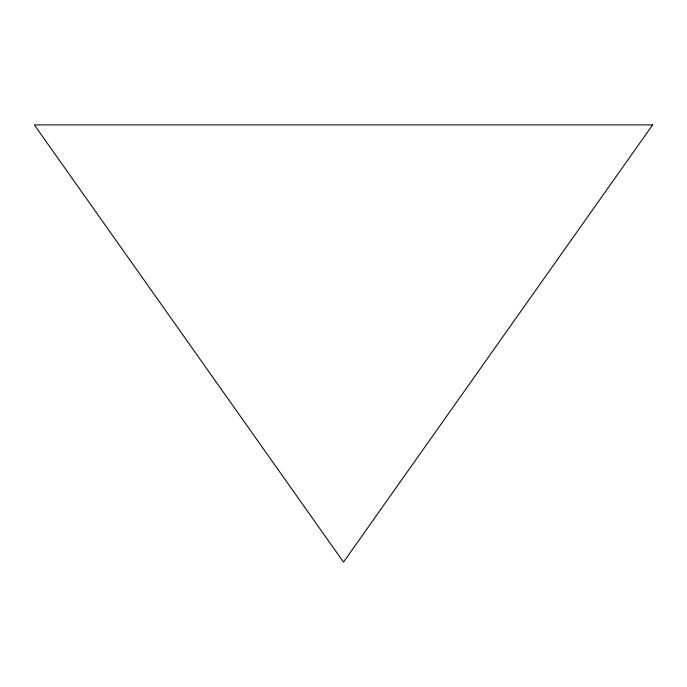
<?xml version="1.0" encoding="UTF-8"?>
<svg xmlns="http://www.w3.org/2000/svg" width="687" height="687" viewBox="0 0 687 687"><rect width="100%" height="100%" fill="white"/><g stroke="black" fill="none" stroke-linecap="round" stroke-linejoin="round"><path stroke-width="1.03" d="M652.65 124.897L343.5 562.103L34.35 124.897L652.65 124.897"/></g></svg>
